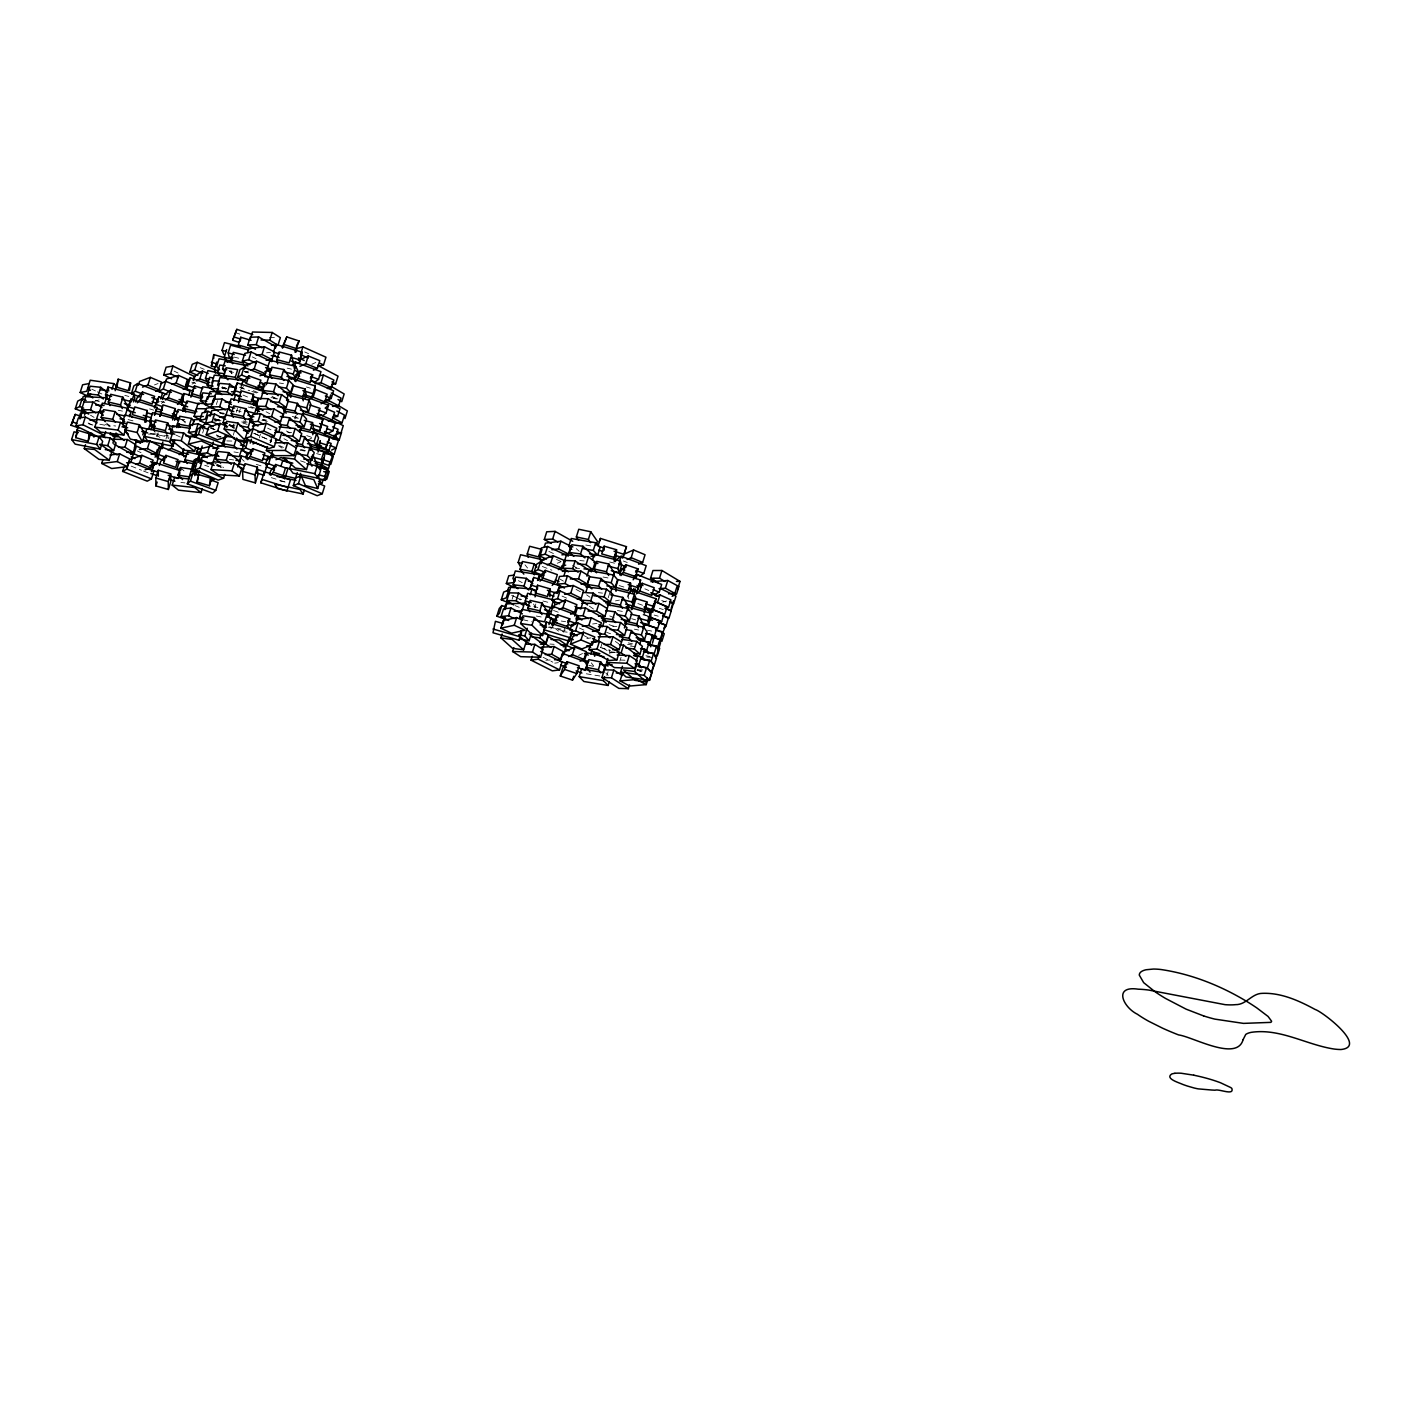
<?xml version="1.0" encoding="UTF-8"?>
<svg xmlns="http://www.w3.org/2000/svg" width="1421" height="1421" viewBox="0 0 1421 1421"><rect width="100%" height="100%" fill="white"/><g stroke="black" fill="none" stroke-linecap="round" stroke-linejoin="round"><path stroke-width="0.75" stroke-dasharray="5 3.75" d="M158.157 432.748L156.949 436.602L154.587 431.238M165.92 439.231L167.11 435.377M202.652 433.014L203.86 429.16M216.365 404.523L217.573 400.669M236.383 412.214L237.591 408.36M239.119 412.658L240.327 408.804M233.257 435.146L235.069 429.355M259.279 437.899L260.487 434.044M270.043 442.624L271.251 438.769M270.701 442.659L271.908 438.805L268.48 440.244M294.875 419.035L296.083 415.181M512.128 599.236L513.336 595.381M534.633 607.815L535.841 603.961M564.901 627.354L563.089 633.144L565.221 629.858M608.241 597.761L610.053 591.989M600.692 647.71L601.9 643.855M627.318 597.175L628.526 593.321M606.874 675.526L608.081 671.671M619.858 661.174L621.066 657.319M550.833 629.006L552.964 625.72M240.558 389.656L243.471 386.619M161.337 403.369L164.108 401.131M192.048 384.132L195.174 382.018M578.684 655.383L582.521 653.536M307.238 440.19L311.785 438.005M311.874 364.273L315.817 362.462M215.779 421.167L219.243 419.746M557.245 563.231L560.815 561.846M154.463 384.913L158.051 383.546M245.051 372.302L248.711 370.952M94.337 401.468L100.127 399.585M662.666 602.113L666.786 600.976M615.471 600.888L619.414 600.088M230.166 425.945L235.087 424.968M217.022 465.946L221.037 465.2M586.82 638.58L590.941 637.869M214.482 421.007L220.717 419.977M261.873 420.474L266.189 419.87M554.741 663.145L558.346 662.648M592.628 623.997L596.998 623.41M168.264 435.377L163.895 435.963L168.921 438.503M266.58 352.799L270.487 352.337M217.022 436.958L221.09 436.567M615.257 652.488L611.208 652.754L600.373 646.821M545.842 660.232L550.176 660.001M214.091 419.568L219.616 419.639M180.467 419.532L184.783 419.586M269.422 337.399L275.994 337.541M226.827 440.919L232.511 441.078M148.441 434.098L155.084 434.311L159.916 437.419M219.385 412.907L223.417 413.049M216.969 420.616L221.001 420.758M620.906 660.055L624.974 660.214M637.816 669.753L643.908 670.001M549.909 644.05L554.119 644.317M273.436 398.519L277.752 398.875M153.752 433.849L159.916 434.346M614.902 652.257L610.728 651.884L613.908 654.264M630.462 646.093L638.811 646.857M646.786 656.999L653.056 657.568M579.768 560.549L584.173 560.958M575.15 568.045L579.555 568.453M222.511 388.306L226.543 388.697M287.593 432.162L291.625 432.57M612.753 626.146L616.821 626.572M270.967 397.631L277.095 398.271M294.271 417.81L298.357 418.236M180.929 482.465L185.014 482.909M567.21 632.132L558.648 631.19L555.327 628.544M598.383 592.664L602.504 593.108M228.976 425.003L235.531 425.803M105.118 424.648L115.669 426.016M214.82 420.225L220.326 420.936M627.567 644.37L631.794 644.939M636.999 670.463L643.429 671.369L637.372 670.25M233.968 451.949L238.284 452.589M229.403 459.338L233.719 459.978M561.259 621.048L565.594 621.688M548.026 627.141L561.011 629.077M220.735 413.209L224.749 413.866M279.422 382.995L283.472 383.652M586.287 673.785L600.408 676.094M300.009 450.226L306.101 451.256M585.807 545.025L591.935 546.09M292.229 416.513L298.374 417.614M617.407 610.515L623.57 611.616M603.055 577.015L609.254 578.187M221.676 387.897L225.619 388.644M536.285 616.039L542.502 617.229M241.694 421.93L245.851 422.748M99.79 424.222L110.252 426.3M221.818 387.311L226.01 388.164M118.245 410.26L122.437 411.113M647.443 630.214L651.653 631.084M634.37 629.166L638.58 630.036M150.04 433.245L169.028 437.188M280.221 481.026L286.545 482.341M645.933 655.738L650.179 656.626M287.184 368.146L291.465 369.158M628.26 642.878L632.54 643.873M588.827 665.312L593.125 666.307M233.808 357.008L239.776 358.465M522.964 619.68L531.578 621.776M609.68 561.97L615.684 563.48M542.929 600.994L548.932 602.522M128.121 419.586L134.142 421.131M248.249 407.01L254.27 408.573M300.488 449.302L306.527 450.919M316.563 453.601L320.578 454.684M124.799 395.358L128.814 396.441M654.193 615.08L658.207 616.181M642.931 614.813L646.946 615.897M243.204 421.007L247.218 422.161M228.71 425.305L234.749 427.011M229.456 371.254L233.47 372.409M222.422 387.276L226.454 388.466M88.724 423.831L92.862 425.057M631.635 618.703L635.667 619.893M600.479 647.514L610.533 650.498M549.678 626.803L565.753 631.706M533.799 606.341L537.831 607.566M306.403 386.974L310.417 388.217M619.13 585.559L627.158 588.063M242.991 423.067L247.112 424.364M256.242 464.365L262.263 466.248M271.287 477.634L285.319 482.039M149.667 408.875L153.681 410.154M239.794 387.524L249.776 390.757M251.783 391.397L259.777 393.99M244.27 371.13L248.373 372.48M235.104 332.567L243.08 335.196M216.436 465.36L222.404 467.331M204.695 465.253L208.674 466.568M661.724 600.55L665.685 601.882M659.308 608.259L663.27 609.591M160.839 401.326L164.818 402.676M300.524 460.83L306.474 462.837M250.664 406.619L254.608 407.987M236.401 410.225L242.334 412.268M191.782 382.142L195.725 383.528M95.385 400.331L99.399 401.77M637.834 603.552L643.713 605.666M609.094 624.654L614.956 626.768M606.678 632.363L610.586 633.766M306.723 435.572L312.727 437.757M553.551 610.479L559.359 612.629M623.375 561.011L627.229 562.467M542.325 566.499L551.881 570.194M244.092 371.343L248.213 372.959M131.194 466.141L141.461 470.209M143.503 471.026L149.667 473.459M643.571 614.209L647.425 615.773M210.841 428.058L215.086 429.622M253.329 390.686L259.35 393.191M242.902 395.056L248.906 397.56M200.254 367.684L204.251 369.353M511.649 595.417L521.614 599.626M515.219 605.648L519.198 607.318M644.868 588.827L648.793 590.532M253.595 433.227L271.269 440.883M609.769 615.932L617.62 619.325M210.486 428.005L214.216 429.639L210.503 427.899M217.395 465.679L221.303 467.385M562.023 596.074L567.832 598.667M215.619 418.964L219.473 420.687M304.716 351.946L308.57 353.669M279.688 445.697L283.49 447.437M239.971 387.151L243.577 388.786M254.572 433.476L271.695 441.274M175.884 435.021L183.451 438.503M579.395 628.029L585.079 630.64M548.879 551.419L554.545 554.048M556.481 559.412L562.13 562.023M252.263 356.902L255.993 358.643M214.82 463.299L223.648 467.473M137.304 450.901L141.016 452.66M215.37 418.893L219.065 420.669M216.756 435.323L220.433 437.1M91.797 389.194L95.491 390.953M97.338 391.841L102.863 394.487M174.055 371.094L178.034 373.013M88.102 422.978L92.01 424.915M267.61 428.112L271.002 429.799M543.124 657.301L552.805 662.168M518.381 580.674L522.235 582.628M262.281 419.355L266.029 421.309M576.038 589.413L581.544 592.362M583.64 635.418L590.994 639.361M219.598 412.339L223.257 414.31M286.367 430.989L289.955 432.961M283.951 438.698L287.539 440.67M266.118 411.77L269.706 413.742M263.702 419.479L267.29 421.451M211.019 427.597L214.731 429.675M181.124 419.408L186.453 422.374M637.265 669.593L640.978 671.76M559.91 579.058L563.409 581.118M90.5 415.216L94.106 417.401M516.143 597.211L521.329 600.479M216.418 434.808L220.113 437.224M572.645 565.292L578.098 568.915M222.262 386.814L225.868 389.23M278.498 445.697L282.069 448.095M615.311 641.439L618.846 643.837M271.997 396.139L277.237 399.745M217.893 464.951L220.859 467.012M586.607 594.848L590.052 597.264M589.36 606.163L594.529 609.769M230.859 426.14L234.376 428.698M230.042 425.128L233.47 427.685M576.233 548.648L579.164 551.259M240.593 457.882L244.519 461.576M180.343 467.456L186.56 473.335M229.527 424.222L233.932 428.609M212.741 416.975L216.294 420.598M605.808 672.915L608.17 675.33M228.976 370.65L231.783 373.545M106.646 423.138L109.399 426.034M182.527 419.55L185.316 422.854M524.988 564.794L527.564 568.045M591.278 662.843L593.712 666.076M533.514 603.978L535.433 607.637M233.204 424.115L234.447 427.614M230.859 370.366L231.978 373.847M609.023 649.752L609.964 653.98M628.437 594.831L628.757 598.88"/><path stroke-width="1.5" d="M535.06 596.891L537.511 585.239L549.927 588.809L549.891 596.713M537.475 589.182L537.511 585.239M144.729 422.161L147.198 410.509L134.782 406.939L132.366 414.648L144.782 418.218M147.198 410.509L145.883 422.25M238.479 402.392L241.073 390.775L253.506 394.399L253.133 402.196M275.496 348.021L275.869 344.379L302.016 352.124L299.227 363.474L291.181 361.094M299.227 363.474L302.016 352.124M240.291 341.093L240.735 337.257L251.091 340.347M90.571 433.636L88.155 441.345L75.739 437.632L77.995 426.176M88.155 441.345L89.203 433.742L76.787 430.03M211.836 478.007L209.42 485.716L197.004 482.003L199.26 470.546M209.42 485.716L210.468 478.113L198.052 474.401M115.19 390.704L118.174 379.194L130.59 382.924L129.471 390.509M117.055 386.778L118.174 379.194M311.767 428.36L319.796 430.794L322.833 419.515L302.744 413.44M322.833 419.515L319.796 430.794M631.368 609.591L634.459 598.134L646.857 601.882L644.317 613.25M159.756 416.3L162.935 404.861L175.351 408.644L172.598 419.959M161.781 410.456L162.562 406.726M543.977 629.734L543.248 633.286L569.359 641.244L572.521 630L546.392 622.025L543.977 629.734L570.105 637.709L569.359 641.244M546.392 622.025L542.591 635.524L531.241 633.784L520.637 623.517L523.052 615.808L534.42 617.549L545.007 627.816M320.649 469.054L323.846 457.633L321.057 468.93M662.79 631.919L659.575 643.145L662.79 631.919L656.768 630.071M303.987 394.683L312.016 397.17L312.904 393.67L302.868 390.58M314.432 389.461L315.32 385.961L289.227 377.897L288.037 381.752M643.393 627.993L644.352 624.316L656.751 628.153L652.417 643.198M613.517 575.363L614.511 571.899L640.587 580.017L639.61 583.48M629.166 588.685L637.194 591.189L638.171 587.726L628.153 584.599M87.551 396.015L80.18 392.498L82.596 384.789L89.221 383.528M83.484 412.072L75.295 408.822L77.711 401.113L82.027 398.821L86.113 400.456M79.008 427.934L71.05 425.305L75.26 414.381L81.228 416.371M71.05 425.305L75.26 414.381M75.295 408.822L79.612 406.53L82.027 398.821M81.974 400.456L83.182 396.601L90.908 394.097M88.67 434.719L99.115 436.78L102.667 441.398L100.252 449.107L75.171 444.151L71.618 439.533L74.034 431.824L78.226 432.659M105.687 431.575L104.479 435.43L97.427 436.496L75.881 425.838L78.297 418.129L85.331 417.046L97.09 422.872M79.256 417.135L80.464 413.28L83.697 410.367M88.706 414.115L81.494 409.763L85.686 396.654L106.433 397.791L109.47 399.852M79.985 418.982L81.796 413.209L98.777 412.072L102.561 414.133M92.827 397.933L87.711 393.919L90.127 386.21L100.731 387.294L107.552 392.64M75.739 437.632L77.551 431.86M84.514 415.181L85.722 411.326M75.881 425.838L82.915 424.755L85.331 417.046M81.494 409.763L90.518 409.763L92.933 402.054L101.939 407.507M103.431 398.999L98.315 395.002L100.731 387.294M100.234 444.134L111.673 452.5L109.257 460.209L98.99 459.374L84.265 448.61L85.473 444.755M98.777 412.072L96.362 419.781L90.003 420.207M94.852 427.099L97.267 419.39L120.465 422.41L126.22 427.384L123.805 435.092L100.607 432.091L94.852 427.099L118.05 430.119L123.805 435.092M103.218 415.412L99.896 410.829L102.312 403.12L127.517 408.253L130.839 412.818L129.631 416.673M110.341 399.834L106.309 398.75L105.545 394.772L107.96 387.063L134.071 394.079L134.835 398.058L133.627 401.912M104.621 403.582L106.433 397.791M106.309 398.75L107.516 394.896M105.278 421.7L101.157 417.365L103.573 409.657L115.137 411.593L124.728 421.717M110.021 405.624L108.28 402.001L110.696 394.292L122.952 397.205L127.286 406.246M111.993 389.39L113.804 383.617L90.198 380.224L86.805 391.237L80.18 392.498M100.252 449.107L96.699 444.489L99.115 436.78M115.474 422.197L112.721 419.302L115.137 411.593M109.95 455.022L119.648 453.832L129.648 458.93L127.233 466.639L111.708 468.539L101.708 463.441L102.916 459.587M110.181 437.934L116.06 442.926L113.644 450.635L107.765 445.643L110.181 437.934L99.701 436.638M122.277 408.52L120.536 404.896L122.952 397.205M130.59 382.924L128.174 390.633L115.758 386.903M112.898 443.086L114.71 437.313L110.465 432.961M118.05 430.119L120.465 422.41M139.684 396.868L131.389 393.67L133.805 385.961L137.695 383.51L162.545 393.12L160.733 398.892M127.712 427.81L123.716 426.78L122.472 422.694L124.888 414.985L150.91 421.664L152.154 425.749L150.946 429.604M127.517 408.253L125.101 415.962L116.7 414.257M135.261 412.729L127.251 410.172L131.016 399.123L157.021 407.436L154.605 415.145M127.251 410.172L131.016 399.123M132.26 399.869L134.071 394.079M131.389 393.67L135.279 391.219L137.695 383.51M138.352 385.34L139.56 381.485L150.306 377.364L161.639 382.16L158.761 391.237L166.879 394.523M124.941 429.781L127.357 422.073L139.524 424.808L144.853 434.08L142.437 441.789L130.27 439.053L124.941 429.781L137.109 432.517L142.437 441.789M101.708 463.441L117.233 461.541L119.648 453.832M135.706 402.019L136.913 398.164L142.473 392.036L154.605 396.317L152.189 404.026L140.057 399.745L137.286 402.818M118.44 447.1L124.959 447.224L127.375 439.515L135.634 444.684L133.219 452.393L126.7 452.269M140.057 399.745L142.473 392.036M142.509 387.134L147.891 385.073L150.306 377.364M122.632 471.417L126.824 469.09L129.24 461.381L153.877 471.133L151.461 478.841L147.251 481.168L122.632 471.417L123.84 467.562M137.109 432.517L139.524 424.808M134.391 447.668L136.807 439.959M130.75 454.436L134.018 453.779L136.434 446.07L158.672 456.621L156.257 464.33L150.697 461.683M142.757 434.879L143.965 431.025M174.747 440.439L172.936 446.23L147.624 440.954L144.48 436.407L146.896 428.698L172.207 433.973M171.639 378.785L163.699 374.931L166.115 367.222L172.953 366.05L194.784 376.672L193.576 380.526M154.782 425.394L150.768 424.293L150.182 420.367L152.598 412.658L178.744 419.799M149.916 421.984L151.123 418.129M152.1 401.681L156.239 403.28L157.447 399.425M150.91 421.664L148.494 429.373L138.476 426.797M158.903 396.868L154.463 407.703L158.903 396.868L184.712 405.571L182.9 411.344M154.463 414.648L157.021 407.436M135.759 464.347L139.542 463.068L141.958 455.359L153.148 460.209L150.733 467.918L145.049 469.836M158.761 391.237L163.291 389.034L166.506 378.998L178.531 375.428L189.561 380.313M154.587 431.238L153.024 427.65L155.44 419.941L167.731 422.907L171.639 431.86M163.699 374.931L170.538 373.759L172.953 366.05M162.545 399.532L163.752 395.677L170.68 390.029L182.67 394.47L180.254 402.179L177.465 404.434M139.382 449.445L147.393 448.61L149.809 440.919L159.632 446.034L157.216 453.743L151.194 454.365M160.2 416.175L161.408 412.321M165.493 399.994L168.264 397.738L170.68 390.029M172.101 384.327L176.115 383.137L178.531 375.428M155.582 455.146L157.394 449.373M151.461 471.665L154.534 462.5L180.574 470.777M154.534 462.5L152.118 470.209L158.122 472.127M166.879 434.204L165.316 430.616L167.731 422.907M154.978 457.082L158.779 454.596L161.195 446.887L186.115 456.461M161.053 447.686L162.864 441.913M161.994 448.77L163.202 444.915M175.351 408.644L172.936 416.353L160.52 412.57M159.365 465.449L160.573 461.594L165.937 455.395L178.105 459.658L175.689 467.367L163.522 463.104L165.937 455.395M155.83 478.007L158.246 470.298L170.68 473.85L170.769 481.772L168.353 489.481L155.919 485.929L155.83 478.007L168.264 481.559L168.353 489.481M174.605 420.296L178.105 409.55L195.121 413.298M185.547 385.553L187.359 379.78M197.839 375.393L189.828 372.036L192.244 364.327L197.182 362.302L215.193 369.833M193.309 391.237L185.423 388.484L187.838 380.775L190.29 377.791L208.052 383.972M187.661 406.779L181.622 405.056L183.913 393.546L202.013 398.697M155.919 485.929L157.127 482.074M172.936 446.23L169.792 441.682L172.971 431.806L183.664 432.961L190.325 438.29M181.622 405.056L183.913 393.546M183.149 389.212L187.146 388.022L190.29 377.791M176.328 427.508L179.739 416.246L191.515 418.431L194.304 421.735M189.828 372.036L194.766 370.011L197.182 362.302M167.838 449.818L171.355 448.414L173.771 440.723M178.105 427.579L179.312 423.724M193.256 380.277L194.464 376.423L202.279 371.13L208.212 373.386M185.76 412.161L184.552 408.662L186.968 400.953L199.313 404.061M188.851 395.056L190.059 391.201L165.706 381.325L161.177 383.528M190.876 397.205L194.517 385.926L202.759 388.519M196.737 380.952L199.864 378.839L202.279 371.13M168.264 481.559L170.68 473.85M195.778 447.455L194.57 451.31L181.249 440.67L183.664 432.961M191.515 418.431L189.1 426.14L177.323 423.955L180.112 427.259M196.134 436.318L188.425 432.428L190.84 424.719L198.105 423.76L203.896 426.673M202.226 488.753L201.018 492.607L178.513 490.174L172.19 485.112L174.605 477.403L188.922 478.966M208.088 382.729L205.477 378.306L207.892 370.597L218.55 372.959M183.984 456.834L182.563 452.677L183.771 448.823M195.689 410.918L198.105 403.209L206.542 403.759M179.206 454.596L182.723 453.21L183.931 449.356M201.125 420.74L194.109 416.371L196.524 408.662L205.725 408.786L204.517 412.641M215.37 367.222L211.338 366.067L213.718 354.593L225.797 358.056M192.332 425.536L194.144 419.746L200.681 419.408M205.317 404.541L200.379 400.562L202.794 392.853L211.392 393.812M211.338 366.067L212.546 362.213M182.599 479.57L177.927 475.165L180.343 467.456L191.64 469.125L196.311 473.548M213.345 442.073L212.138 445.928L199.135 449.054L188.354 444.098L190.769 436.389L196.347 435.039M209.899 388.306L207.182 385.02L209.598 377.311L213.523 378.057M179.97 472.713L178.158 478.486L168.14 475.307M184.304 462.234L187.359 452.02L199.473 454.684L197.661 460.475M215.53 373.208L214.411 369.726L216.827 362.018M198.105 423.76L195.689 431.469L188.425 432.428M195.494 433.174L194.286 437.011L185.636 435.732M207.413 424.097L199.704 420.652L202.119 412.943L207.91 411.291L211.765 413.014M226.028 436.069L223.612 443.778L220.237 446.407L195.068 437.029L197.483 429.32L200.858 426.691L208.603 429.568M212.28 408.395L204.979 404.452L207.395 396.743L215.335 396.139L213.523 401.93M211.871 382.835L214.287 375.126L226.365 376.299M223.843 354.575L222.067 350.348L224.482 342.639L240.433 346.529M218.052 393.315L210.859 388.484L213.274 380.775L219.136 381.059M207.715 399.337L210.13 391.628L220.539 391.557M221.64 376.672L217.306 372.764L219.722 365.055L225.3 365.819M205.352 412.09L206.56 408.236L212.795 407.223M195.068 437.029L198.443 434.4L200.858 426.691M227.467 362.053L224.252 357.31L226.667 349.602M202.333 428.769L203.54 424.915L207.43 423.085M207.91 411.291L205.494 419L199.704 420.652M212.955 426.602L205.548 423.085L207.963 415.376L214.535 414.079L225.637 419.355M224.855 372.018L222.564 368.945L224.98 361.236L248.018 365.854M197.093 451.256L198.301 447.402L196.56 453.192L204.748 456.443M217.555 385.233L219.971 377.524L243.044 380.437L245.975 382.924M191.64 469.125L189.224 476.834L177.927 475.165M218.568 411.326L211.036 406.974L213.452 399.265L222.085 399.035L231.499 404.488M233.08 357.95L229.065 356.884L228.195 352.888L230.611 345.179L248.675 349.975M210.379 479.818L218.159 482.678L215.743 490.369L212.635 493.123L187.306 483.868L189.721 476.159L192.83 473.424L198.674 475.555M213.168 401.681L215.583 393.972L235.62 394.629L238.817 396.708M238.675 342.248L232.689 340.276L236.827 329.352L252.778 334.592M200.272 472.305L192.315 469.658L196.524 458.752L202.493 460.741M222.013 394.665L217.129 391.077L219.544 383.368L229.847 384.221L236.348 389.017M232.689 340.276L236.827 329.352M196.524 458.752L192.315 469.658M210.006 416.335L211.818 410.545L227.911 408.928L231.836 410.989M187.306 483.868L190.414 481.133L192.83 473.424M197.714 458.947L198.922 455.093L202.937 454.347M227.964 379.798L223.754 375.446L226.17 367.737L237.698 369.638L235.282 377.347L238.089 380.242M224.784 474.401L223.577 478.255L218.23 480.103L194.624 469.925L197.039 462.216L202.386 460.368L214.198 465.449M207.324 457.615L199.775 453.69L202.191 445.981M206.205 434.915L217.662 431.096L228.834 435.945L217.377 439.764L206.205 434.915L208.621 427.206L220.077 423.387L227.52 426.62M198.638 461.843L199.846 457.988L194.304 459.765L191.888 467.473L195.583 466.283M194.748 475.626L195.956 471.772M232.689 363.723L230.859 360.081L233.275 352.372L245.513 355.232M205.548 423.085L212.12 421.788L214.535 414.079M199.988 463.353L201.8 457.58L204.961 454.738M240.735 337.257L238.319 344.966L250.753 348.66M194.624 469.925L199.97 468.077L202.386 460.368M211.036 406.974L219.669 406.743L222.085 399.035M197.004 482.003L198.212 478.149M199.775 453.69L207.342 452.89L209.757 445.182L217.306 449.089M232.298 395.518L227.431 391.93L229.847 384.221M217.662 431.096L220.077 423.387M226.774 427.224L223.115 422.588L225.53 414.879L250.522 419.71L254.199 424.364L252.387 430.137M249.847 364.611L242.352 361.112L244.767 353.403L251.126 351.999L271.731 361.627M245.797 380.668L237.556 377.453L239.971 369.744L243.968 367.329L268.729 376.991L266.313 384.7M255.46 349.317L247.787 344.966L250.203 337.257L258.64 336.937L275.905 346.724M227.911 408.928L225.495 416.637L219.456 417.241M233.808 411.593L229.811 410.562L228.692 406.495L231.108 398.786L257.148 405.553L258.285 409.621L257.077 413.475M241.375 396.53L233.381 393.937L237.271 382.924L263.24 391.326L260.825 399.035L252.831 396.459M250.078 339.726L252.494 332.017L272.175 332.461L280.363 337.647L277.948 345.339L271.393 345.196M233.381 393.937L237.271 382.924M218.994 456.425L215.477 454.756L213.061 462.464L207.2 463.672M247.574 352.461L248.782 348.607L264.466 346.777L274.413 351.875L271.997 359.584L266.118 360.277M211.001 469.569L213.416 461.861L234.358 463.139L241.801 468.291L239.385 475.999L218.443 474.721L211.001 469.569L231.943 470.848L239.385 475.999M224.163 429.018L235.584 430.812L245.886 441.043L234.465 439.249L224.163 429.018L226.578 421.309L238 423.103L248.302 433.334M233.808 400.42L235.62 394.629M237.556 377.453L241.552 375.037L243.968 367.329M220.61 463.175L215.583 459.178L217.999 451.469L228.657 452.624L240.398 461.932M244.43 369.123L245.638 365.268L256.615 361.236L267.894 366.05M233.257 417.312L231.232 413.618L233.648 405.909L245.833 408.68L250.913 417.898L249.705 421.753M225.157 446.922L222.351 443.618L224.163 437.846M242.352 361.112L248.711 359.708L251.126 351.999M241.233 386.21L243.044 380.437M247.787 344.966L256.224 344.628L258.64 336.937M248.782 375.89L246.366 383.599L258.48 387.915L260.896 380.206L248.782 375.89L242.973 381.947M250.54 370.295L254.199 368.945L256.615 361.236M231.268 464.312L226.241 460.333L228.657 452.624M235.584 430.812L238 423.103M256.171 355.161L262.05 354.486L264.466 346.777M236.916 449.089L234.11 445.785L236.525 438.077L243.559 446.336M245.442 420.083L243.417 416.389L245.833 408.68M261.02 339.974L269.759 340.17L272.175 332.461M253.506 394.399L251.091 402.107L238.657 398.484M231.943 470.848L234.358 463.139M250.558 430.51L248.107 427.419L250.522 419.71M218.159 455.608L215.548 453.157L217.964 445.448L241.712 448.947L239.296 456.656L228.497 455.075M245.282 438.379L247.698 430.67L253.116 428.84L276.669 439.053L274.253 446.745L268.853 448.592L245.282 438.379L250.7 436.549L274.253 446.745M257.983 426.069L250.451 422.161L252.867 414.452L260.487 413.671L281.163 424.435L278.747 432.144L274.946 432.535M259.99 375.766L265.478 373.759L269.954 360.33L295.692 366.316L297.913 370.65L294.627 380.97M251.499 454.169L241.89 450.51L244.305 442.801L247.982 440.261L267.201 447.579M253.649 405.145L256.739 402.996L257.947 399.141M263.009 410.491L256.242 406.14L258.658 398.431L268.143 398.733L285.035 409.621L282.619 417.33M275.869 344.379L273.454 352.088L279.493 353.865M255.833 472.696L263.844 475.218L267.397 464.099L241.339 455.892L237.804 467.029L238.923 463.601L244.927 465.502M257.148 405.553L254.732 413.262L244.714 410.651M247.449 438.663L246.242 442.517L237.733 440.652M267.237 394.328L262.601 390.384L265.017 382.675L275.958 384.043L288.339 394.558L286.527 400.331M241.89 450.51L245.567 447.97L247.982 440.261M271.908 378.11L269.475 374.878L271.891 367.169L283.827 369.531L291.127 379.229M250.7 436.549L253.116 428.84M250.203 443.103L251.41 439.249M245.709 457.722L246.917 453.867L241.712 448.947M277.734 363.847L276.758 359.637L279.173 351.928L291.571 355.197L293.508 363.652M242.582 471.363L244.998 463.655L257.414 467.172L257.787 475.182L255.371 482.891L242.938 479.374L242.582 471.363L254.998 474.863L255.371 482.891M246.384 458.894L247.591 455.04L252.654 448.734L264.857 452.962L262.441 460.67L250.238 456.443L247.716 459.587M250.451 422.161L258.071 421.362L260.487 413.671M282.051 347.612L286.776 336.937L299.103 340.969L294.911 352.088M282.601 348.056L286.776 336.937M256.242 406.14L265.727 406.442L268.143 398.733M250.238 456.443L252.654 448.734M278.196 395.695L273.543 391.752L275.958 384.043M257.894 432.162L263.791 430.972L266.207 423.263L276.775 428.272L274.36 435.981L270.416 436.78M283.845 380.473L281.411 377.24L283.827 369.531M263.542 416.833L271.571 416.602L273.987 408.893L282.974 414.062L280.559 421.771L274.519 421.948M291.571 355.197L289.156 362.906L276.758 359.637M254.998 474.863L257.414 467.172M281.589 394.647L288.57 399.763L286.154 407.472L279.173 402.356L281.589 394.647L262.121 393.066M295.817 352.337L297.025 348.482L302.886 346.866L325.96 357.222L323.544 364.913L317.682 366.547M275.923 432.162L281.802 432.464L297.859 443.316L293.827 455.608L274.964 455.679L266.349 450.493L267.557 446.638M288.854 380.473L293.561 385.304L291.145 393.013L286.438 388.182L288.854 380.473L264.643 376.512M294.023 368.039L295.834 362.248L320.951 371.663L318.535 379.371L315.089 381.983L311.217 380.544M286.9 376.352L295.497 378.359L293.277 374.025L295.692 366.316M265.549 464.365L268.089 456.159M302.886 346.866L300.47 354.575L308.162 358.021M260.86 482.82L264.377 471.683L290.435 479.872L288.019 487.581L286.918 490.991L260.86 482.82L261.961 479.392L288.019 487.581M266.153 465.449L268.605 463.761L272.37 451.7M290.79 397.383L290.364 393.297L292.779 385.588L305.213 389.034L306.048 397.187M272.05 458.006L273.258 454.152M298.019 378.359L300.435 370.65L312.673 374.824L310.258 382.533L298.019 378.359L295.71 381.592M284.733 443.796L279.386 440.173L281.802 432.464M269.457 474.685L270.665 470.831L275.692 464.507L287.895 468.735L285.479 476.444L273.276 472.216L270.754 475.378M299.92 366.352L305.835 363.652L308.25 355.961L319.761 360.668L317.345 368.376L313.402 370.171M290.488 428.485L287.22 425.518L289.635 417.81L280.328 416.495M273.276 472.216L275.692 464.507M297.167 414.221L295.071 411.06L297.486 403.351L287.433 401.219M266.349 450.493L285.23 450.439L287.646 442.73L296.243 447.899M280.949 466.23L282.761 460.44L292.815 463.175M303.206 400.829L302.797 396.743L305.213 389.034M295.177 428.503L301.732 433.565L299.316 441.274L292.762 436.211L295.177 428.503L279.013 426.886M305.035 398.093L306.243 394.239M284.751 479.001L283.17 475.431L285.585 467.722L289.671 468.699M302.371 414.328L306.581 419.071L304.165 426.78L299.955 422.037L302.371 414.328L283.916 411.042M300.417 410.136L308.393 412.09L306.687 407.88L309.103 400.171L287.184 394.789M299.849 432.055L301.057 428.201L289.635 417.81M306.741 463.832L317.238 465.946L320.578 470.529L318.162 478.238L292.975 473.14L289.618 468.557L291.429 462.784M312.016 397.17L315.32 385.961M308.393 412.09L310.808 404.381L309.103 400.171M309.423 399.123L313.135 397.241L315.551 389.532L327.167 394.203L324.752 401.912L321.039 403.795M294.538 459.09L296.953 451.381L308.89 461.843L306.474 469.552L295.408 468.095L283.472 457.633L294.538 459.09L306.474 469.552M314.911 383.812L321.004 382.711L323.42 375.002L333.864 380.046L331.448 387.755L327.381 388.484M304.662 447.81L302.371 444.613L304.787 436.904L300.79 436.087M304.254 420.332L312.531 422.57L310.115 430.279L297.717 426.922M318.73 483.513L324.681 486.035L322.265 493.744L317.185 495.698L293.312 485.609L297.255 472.607M299.476 477.154L300.684 473.3M312.762 434.737L313.97 430.883L312.531 422.57M293.312 485.609L298.41 483.655L300.826 475.946L295.728 477.9M309.76 447.864L314.236 452.642L311.821 460.351L307.345 455.573L309.76 447.864L295.532 445.43M310.417 450.35L311.625 446.496L304.787 436.904M307.504 443.636L316.119 445.679L314.148 441.416L316.563 433.707L299.334 429.604M324.823 401.077L328.873 400.686L330.684 394.914M316.119 445.679L318.535 437.97L316.563 433.707M317.096 413.493L322.922 415.643L326.12 412.925L328.535 405.216L303.241 395.926M325.569 400.225L331.182 398.484L333.598 390.775L310.258 380.508M331.732 384.203L335.622 383.865L338.038 376.156L317.665 365.357M303.117 493.993L299.938 489.446L274.644 484.188L277.806 488.735L303.117 493.993L304.325 490.138M318.02 452.073L320.293 440.634L317.878 448.343L309.6 445.857M318.162 478.238L314.823 473.655L317.238 465.946M328.304 421.255L332.177 419.994L334.592 412.285L325.32 408.236M314.148 461.31L322.176 463.459L321.377 459.498L323.793 451.789L309.742 448.024M332.532 406.406L338.624 405.82L341.04 398.111L331.288 392.978M317.629 445.821L325.604 448.45L329.814 437.544L311.892 431.611M325.604 448.45L329.814 437.544M322.176 463.459L324.592 455.768L323.793 451.789M324.414 431.558L328.5 433.192L332.816 430.9L335.232 423.192L316.83 415.856M332.603 417.348L337.594 416.389L340.01 408.68L325.267 401.628M325.96 453.406L328.748 451.168L331.164 443.459L327.167 441.967M317.7 488.54L313.81 479.605L301.518 476.621L305.408 485.556L317.7 488.54L320.116 480.831L317.789 475.467M331.626 438.201L335.658 437.011L338.074 429.302L332.55 426.851M318.393 483.797L322.158 482.927L323.366 479.072M317.327 478.202L325.373 480.405L324.823 476.497L327.239 468.788L315.178 465.484M335.818 423.316L342.052 422.819L344.468 415.11L336.795 411.006M324.041 468.93L328.429 468.735L330.844 461.026M322.78 463.37L328.731 465.378L333.189 454.542L317.309 449.196M325.373 480.405L327.789 472.696L327.239 468.788M344.948 418.627L347.363 410.918L338.198 405.465M330.809 464.365L333.225 456.674L326.244 452.304M325.622 453.85L334.113 454.436L338.553 440.19L324.343 434.417M335.711 434.24L340.862 433.352L343.278 425.643L331.377 419.852M332.656 439L339.175 439.995L341.591 432.286M501.276 599.769L503.691 592.06L508.718 590.07L506.302 597.779L501.276 599.769L509.233 603.126M514.047 587.406L506.338 583.516L508.754 575.807L514.224 575.096M504.704 618.97L496.835 616.199L499.251 608.49L501.808 605.559L505.752 606.945M521.578 632.576L519.162 640.285L492.998 632.771L495.414 621.314L503.46 623.624M501.808 605.559L499.41 613.268L496.835 616.199M507.457 591.314L508.665 587.459L514.26 586.145M508.718 620.497L501.098 616.59L503.514 608.881L510.956 608.01L522.395 613.872M520.583 566.837L518.168 562.467L520.583 554.758L544.101 560.105M508.274 595.044L510.69 587.335L532.058 588.916L535.646 591.473M504.597 607.993L505.805 604.138L509.02 602.06M513.727 604.92L506.835 600.55L509.251 592.841L518.594 593.054L527.227 598.507M504.881 609.662L506.693 603.872L524.456 603.179L529.926 606.27M514.846 578.702L513.638 582.557L506.338 583.516M517.937 588.738L513.159 584.777L515.574 577.068L526.409 578.347L532.804 583.622M500.849 628.206L514.242 625.258L524.917 630.249L511.542 633.198L500.849 628.206L503.265 620.515L516.658 617.549L521.987 620.053M502.164 624.654L504.739 617.265M504.881 617.567L502.324 624.974M523.852 574.137L519.979 569.235L522.395 561.526L534.26 563.835L536.854 567.086M518.825 635.631L526.072 642.132L523.656 649.841L512.519 648.313L500.92 637.887L502.128 634.032M528.203 557.405L527.244 553.977L529.66 546.268L542.04 549.483L539.625 557.192L540.566 560.602M501.098 616.59L508.54 615.719L510.956 608.01M506.835 600.55L516.178 600.763L518.594 593.054M528.79 590.017L523.994 586.056L526.409 578.347M514.242 625.258L516.658 617.549M534.438 574.795L531.845 571.544L534.26 563.835M522.218 620.231L519.677 617.123L522.093 609.414L546.996 614.121L550.815 618.792L549.003 624.583M546.463 559.128L538.932 555.647L541.348 547.938L547.582 546.481L568.329 556.073M524.456 603.179L522.04 610.87L514.136 611.19M526.498 605.115L525.219 601.012L527.635 593.303L553.657 599.964L554.936 604.067L553.728 607.922M543.728 575.683L534.172 571.988L536.587 564.279L540.442 561.828L565.309 571.42L564.101 575.274M551.384 543.444L544.314 539.483L546.73 531.774L555.06 531.383L572.716 541.277M536.037 590.425L530.033 588.507L533.763 577.441L559.785 585.754L557.369 593.463L547.351 590.266M530.033 588.507L533.763 577.441M544.261 547.014L545.469 543.159L560.869 541.206L570.922 546.303L568.507 554.012L561.899 554.847M530.246 594.689L532.058 588.916M534.172 571.988L538.026 569.537L540.442 561.828M526.054 644.104L534.882 644.352L542.964 649.539L540.548 657.248L520.672 656.68L512.59 651.511L513.798 647.656M541.135 563.675L542.342 559.821L553.035 555.682L564.368 560.46L561.952 568.169L558.4 569.555M529.838 611.812L527.671 608.099L530.086 600.39L542.254 603.108L547.636 612.398L544.58 621.83L534.207 619.858M519.162 640.285L520.974 630.729M538.932 555.647L545.167 554.19L547.582 546.481M537.547 580.514L539.358 574.741L515.326 570.958L512.91 578.667L515.361 581.1M538.506 580.354L539.714 576.5L545.202 570.354L557.352 574.617L554.936 582.326L552.183 585.399M544.314 539.483L552.645 539.092L555.06 531.383M531.543 632.984L529.127 640.693L524.811 635.933L527.227 628.224M540.033 581.136L542.786 578.045L545.202 570.354M547.049 564.759L550.62 563.391L553.035 555.682M542.591 635.524L532.005 625.258L534.42 617.549M551.863 549.749L558.453 548.915L560.869 541.206M541.987 614.529L539.838 610.817L542.254 603.108M549.927 588.809L547.511 596.518L535.095 592.948M512.59 651.511L532.466 652.061L534.882 644.352M540.655 651.457L561.952 662.168L559.537 669.877L552.325 670.854L531.028 660.143L532.236 656.289M545.309 632.665L548.275 635.169L545.859 642.86L539.909 637.869L541.117 634.015M571.739 549.376L568.809 546.197L571.224 538.488L595.719 542.733L600.088 547.511L597.673 555.22L589.52 553.799M559.608 603.783L551.863 600.355L554.279 592.646L559.998 590.958L583.232 601.261L580.816 608.97L575.008 606.394M564.474 588.081L557.121 584.155L559.537 576.446L567.423 575.807L587.637 586.624L585.825 592.415M556.943 620.338L547.245 616.75L549.661 609.041L552.964 606.358L578.187 615.702L575.771 623.41L572.468 626.093L568.595 624.654M564.048 562.538L566.464 554.847L588.507 556.908L595.204 561.988L592.788 569.697L583.96 568.88M568.418 571.793L562.982 568.169L565.398 560.46L575.096 560.904L591.438 571.775M553.657 599.964L551.241 607.673L541.223 605.115M573.818 556.357L569.412 552.449L571.828 544.74L582.947 546.25L594.653 556.677L590.958 556.179M547.245 616.75L550.549 614.067L552.964 606.358M557.583 591.811L558.79 587.957L573.178 585.488L583.551 590.532L580.745 600.159L587.637 604.973M578.542 540.158L576.34 536.978L578.756 529.269L590.781 531.774L597.388 541.312L596.181 545.167M531.028 660.143L538.239 659.166L539.447 655.312M551.863 600.355L557.583 598.667L559.998 590.958M542.129 650.534L543.941 644.743L529.092 633.979M540.353 644.139L545.859 644.193L548.275 636.484L565.949 647.39L563.533 655.099M551.757 624.476L552.964 620.622L550.602 617.531M552.041 625.151L557.512 614.725L569.768 618.846L567.352 626.554L555.096 622.434L552.964 625.72M557.121 584.155L565.007 583.516L567.423 575.807M555.096 622.434L557.512 614.725M578.134 572.237L572.699 568.613L575.096 560.904M559.092 609.556L562.911 607.708L565.327 599.999L576.89 604.689L574.475 612.398L570.656 614.245M584.919 557.867L580.532 553.941L582.947 546.25M545.22 654.601L551.721 654.246L554.137 646.537L563.427 651.706L561.011 659.415L554.51 659.77M564.599 594.262L570.762 593.196L573.178 585.488M590.568 542.662L588.365 539.483L590.781 531.774M570.247 578.933L578.525 578.844L580.94 571.135L589.679 576.322L587.264 584.031L581.047 584.084M592.788 569.697L586.091 564.617L588.507 556.908M597.673 555.22L593.303 550.442L595.719 542.733M569.999 630.32L571.81 624.547L577.974 623.055L600.692 633.482L598.277 641.191L592.131 642.701M586.98 576.18L588.791 570.389L613.623 575.043L617.531 579.732L615.115 587.441L606.838 585.878M574.777 616.092L577.192 608.383L585.452 607.957L604.991 618.81L602.575 626.519L598.436 626.75M592.504 560.069L594.315 554.279L620.32 560.886L621.688 565.007L619.272 572.716L611.261 570.691M560.425 644.725L566.748 645.116L568.542 639.343M614.796 555.22L622.807 557.76L626.466 546.659L600.426 538.417L598.01 546.108L604.014 548.026M563.213 646.768L567.032 645.649L569.448 637.94L573.32 639.663M570.105 637.709L572.521 630M591.9 588.88L587.282 584.475L589.697 576.766L601.03 578.471L611.794 588.774L610.586 592.628M560.265 675.987L562.68 668.279L566.961 661.706L579.217 665.845L576.802 673.554L572.521 680.126L560.265 675.987L564.546 669.415L566.961 661.706M570.478 644.157L572.894 636.448L583.409 632.221L594.777 636.999L592.362 644.708L581.864 648.935L570.478 644.157L580.994 639.93L592.362 644.708M596.536 572.787L594.298 569.057L596.713 561.348L608.863 564.03L614.44 573.356M571.455 631.759L575.558 630.746L577.974 623.055M615.488 561.544L616.554 549.732L604.12 546.197L601.705 553.906L614.138 557.441L614.209 561.419M576.837 615.986L583.036 615.666L585.452 607.957M568.542 656.538L572.361 654.69L574.777 646.999L586.34 651.688L583.924 659.397L580.105 661.245M595.932 604.422L590.763 600.799L593.179 593.108L583.161 592.45M580.994 639.93L583.409 632.221M601.687 589.129L598.614 586.18L601.03 578.471M582.308 626.324L588.845 625.453L591.26 617.744L601.349 622.824L598.934 630.533L592.397 631.421M572.521 680.126L573.729 676.272M608.685 575.469L606.447 571.739L608.863 564.03M587.974 611.03L596.571 611.119L598.987 603.41L607.353 608.597L604.937 616.305L598.49 616.234M614.138 557.441L616.554 549.732M606.483 589.2L612.771 594.244L610.355 601.953L604.067 596.909L606.483 589.2L585.967 586.944M609.307 681.6L608.099 685.455L583.871 681.494L579.182 676.662L581.598 668.954L603.801 672.595M586.695 664.815L584.493 660.481L586.909 652.772L604.067 656.768M591.349 641.901L599.431 641.368L619.29 652.221L616.874 659.93L608.792 660.463L588.933 649.61L590.745 643.82M615.115 587.441L611.208 582.752L614.511 571.899M619.307 562.041L621.119 556.25L646.2 565.7L643.784 573.409L640.232 576.002L636.377 574.546M590.088 672.169L586.429 667.319L588.845 659.61L600.781 661.991L605.648 668.456M590.852 654.033L592.06 650.179M619.272 572.716L617.904 568.595L620.32 560.886M622.807 557.76L626.466 546.659M606.252 611.634L608.668 603.925L593.179 593.108M616.021 591.367L615.702 587.317L618.117 579.608L630.533 583.09L631.173 591.172M619.751 574.937L620.959 571.082L625.773 564.688L637.993 568.88L635.578 576.589L633.162 579.786M588.933 649.61L597.015 649.077L599.431 641.368M620.959 575.594L623.357 572.397L625.773 564.688M610.018 637.816L604.724 634.21L607.14 626.501L599.236 626.057M627.158 559.465L631.173 557.689L633.588 549.98L645.063 554.723L642.647 562.432L638.633 564.19M615.773 622.522L612.558 619.556L614.973 611.847L605.63 610.497M600.799 672.932L598.365 669.7L600.781 661.991M622.434 608.241L620.409 605.097L622.824 597.388L610.728 594.795M604.209 644.477L610.55 644.477L612.966 636.768L621.51 641.955M630.533 583.09L628.118 590.799L615.702 587.317M603.25 671.955L605.666 664.246L612.149 664.762M629.556 684.833L628.348 688.688L618.863 688.386L601.953 677.497L604.369 669.788L613.836 670.09L622.309 675.526M617.14 655.045L629.325 655.561L637.159 660.729L634.743 668.438L614.423 667.586L606.589 662.417L607.797 658.562M620.497 622.54L626.963 627.602L624.547 635.311L618.082 630.249L620.497 622.54L602.22 620.675M629.237 594.014L630.444 590.159L656.289 598.809L651.955 609.662L643.997 607.016M608.099 685.455L603.392 680.623L604.6 676.769M636.022 578.454L637.23 574.599L661.671 584.44L659.255 592.148L654.815 594.387L650.747 592.752M627.673 608.383L631.794 613.108L629.379 620.817L625.258 616.092L627.673 608.383L607.104 604.671M632.629 592.291L633.837 588.436M627.691 610.675L628.899 606.82L622.824 597.388M634.246 592.859L635.453 589.005M625.595 604.138L633.588 606.11L631.99 601.936L634.405 594.227L610.444 588.294M624.387 627.993L626.199 622.22L614.973 611.847M637.194 591.189L640.587 580.017M612.753 649.646L619.094 649.663L623.037 637.336L607.14 626.501M631.919 609.502L633.127 605.648M633.588 606.11L636.004 598.401L634.405 594.227M601.953 677.497L611.421 677.799L613.836 670.09M639.77 590.994L642.185 583.285L654.193 587.708L651.777 595.417L639.77 590.994L636.395 593.854M625.915 656.395L621.155 652.825L623.57 645.116L619.396 644.743M631.688 641.137L629.006 638.26L631.421 630.551L625.631 629.556M638.011 666.431L646.591 667.639L651.99 672.577L649.575 680.286L626.022 676.964L620.622 672.026L622.434 666.254M657.781 582.592L650.552 578.223L652.967 570.514L661.92 570.496L680.037 581.402L677.622 589.111M638.473 627.46L636.821 623.855L639.237 616.146L631.048 614.192M647.408 680.766L646.2 684.62L629.734 686.041L620.071 680.89L622.487 673.181M634.743 668.438L626.91 663.27L629.325 655.561M652.754 582.29L653.962 578.454M646.857 601.882L644.441 609.591L632.043 605.843M644.175 612.273L645.987 606.501M636.732 641.368L642.381 646.342L639.965 654.033L634.317 649.077L636.732 641.368L621.901 639.397M643.145 628.171L644.352 624.316M643.766 627.212L646.999 631.759L644.583 639.468L641.351 634.921L643.766 627.212L624.814 623.322M650.552 578.223L659.504 578.205L661.92 570.496M639.628 644.477L640.835 640.622L631.421 630.551M640.516 622.522L648.562 624.689L647.887 620.746L650.303 613.037L626.181 606.518M653.767 603.889L649.681 617.211L661.618 621.688L664.033 613.979L652.097 609.502L649.184 611.705M636.04 661.635L637.851 655.845L623.57 645.116M648.562 624.689L650.978 616.98L650.303 613.037M653.216 609.627L655.632 601.918L667.195 606.625L664.779 614.334L653.216 609.627L649.361 611.456M647.425 678.048L646.218 681.902L634.601 671.494L637.017 663.785L641.386 667.692M659.948 594.902L657.532 602.611L668.492 607.531L670.907 599.822L659.948 594.902L655.827 596.056M641.457 667.355L638.917 664.495L641.333 656.786L633.553 655.401M644.619 660.197L642.452 657.017L644.868 649.308L640.853 648.473M659.024 588.649L665.365 588.205L667.781 580.496L677.266 585.647L674.851 593.356L668.527 593.8M648.136 653.66L646.715 650.125L649.131 642.416L638.882 639.894M650.711 646.804L650.179 642.701L652.594 634.992L646.395 633.286M649.575 680.286L644.175 675.348L646.591 667.639M651.688 672.755L647.372 667.994L649.788 660.285L641.599 658.847M653.571 653.482L656.52 657.994L654.104 665.703L651.155 661.191L653.571 653.482L645.098 651.688M652.008 637.088L660.055 639.308L660.445 643.18L655.934 658.065L654.14 653.838L656.555 646.129L647.923 644.033M658.03 650.889L657.639 647.017L660.055 639.308M661.369 635.844L665.969 625.062L658.047 622.362M671.192 608.437L673.607 600.728M652.044 670.357L653.855 664.584M665.845 626.608L668.438 617.62L662.63 615.471M657.284 655.969L659.699 648.26M678.972 586.358L676.556 594.067L672.097 596.305M664.282 633.677L661.866 641.386L659.735 638.366M263.276 475.111L264.377 471.683M240.22 459.32L241.339 455.892M266.26 467.509L267.397 464.099M263.844 475.218L264.981 471.808L256.952 469.285M192.066 393.084L194.517 385.926M599.2 541.792L600.426 538.417M558.453 589.093L559.785 585.754M296.438 346.085L299.103 340.969M654.37 601.953L656.289 598.809M182.687 408.697L184.712 405.571M567.636 622.149L569.768 618.846M643.216 627.602L645.4 624.334L657.657 628.491L660.072 620.782L647.816 616.643M295.834 377.116L300.435 370.65M310.364 378.057L312.673 374.824M663.785 628.135L665.969 625.062M635.578 572.077L637.993 568.88M185.423 388.484L187.874 385.5L195.761 388.253M325.338 407.934L328.535 405.216M637.141 587.566L642.185 583.285M292.371 364.86L295.834 362.248M658.705 623.89L661.618 621.688M617.584 558.826L621.119 556.25M267.361 458.592L271.002 456.052L288.321 462.624M158.672 448.539L161.195 446.887M156.239 403.28L158.832 401.646M264.981 385.5L262.317 387.116L258.178 385.5M196.56 453.192L200.876 450.901M210.681 481.275L214.34 479.357L210.468 477.811M634.281 576.091L637.23 574.599M555.789 604.635L565.327 599.999M565.221 651.6L574.777 646.999M331.59 450.084L336.138 447.899L330.045 445.412M298.392 360.437L308.25 355.961M623.553 554.403L633.588 549.98M275.976 459.694L281.109 457.526L286.811 459.907M252.92 443.903L256.348 442.464M155.635 391.255L159.223 389.869L147.891 385.073M130.59 459.214L141.958 455.359M317.167 416.389L321.039 415.127L332.177 419.994M259.315 389.922L263.578 388.857L258.142 386.37M188.354 444.098L201.356 440.972L212.138 445.928M561.561 566.109L565.718 565.132M264.821 371.609L271.18 370.206L265.567 367.577M201.8 457.58L215.477 454.756M252.441 426.034L266.207 423.263M149.72 465.644L154.623 464.649M605.612 602.859L609.556 602.06M319.37 375.73L323.42 375.002M577.033 598.952L581.136 598.241L570.762 593.196M570.283 634.583L574.404 633.873M576.002 619.787L591.26 617.744M321.341 479.854L326.848 479.161L329.263 471.452L319.672 466.585M135.777 442.357L149.809 440.919M1174.883 1073.317L1175.842 1073.228A29.539 8.189 17.4 0 1 1181.206 1073.246L1193.8 1075.182M620.071 680.89L636.555 679.487L646.2 684.62M204.979 404.452L212.919 403.848M650.889 581.686L667.781 580.496M541.117 647.248L554.137 646.537M171.675 416.655L175.813 416.442M200.45 427.011L204.819 426.797M126.558 462.766L130.732 462.589L133.148 454.88L113.84 444.009M271.198 355.694L275.408 355.516M212.848 448.343L218.852 448.166M273.987 408.893L255.904 409.408L259.492 411.486M644.797 680.499L649.202 680.428L654.104 665.046L649.788 660.285M562.325 571.349L580.94 571.135M575.896 618.277L580.052 618.242M275.052 442.766L287.646 442.73M676.449 581.402L680.037 581.402M83.91 402.054L92.933 402.054M598.188 636.75L612.966 636.768M581.793 603.215L598.987 603.41M194.109 416.371L203.31 416.495M112.17 439.231L127.375 439.515M150.857 426.407L155.28 426.531M225.193 402.072L231.197 402.267M606.589 662.417L626.91 663.27M562.982 568.169L572.699 568.613M210.859 388.484L218.674 388.874M231.41 391.734L235.318 391.93M275.461 439.977L279.386 440.173M95.722 405.038L104.017 405.5M598.792 633.873L604.724 634.21M550.939 639.45L559.341 639.983L566.748 645.116M580.745 600.159L590.763 600.799M113.094 436.442L119.151 436.869L124.231 440.474M521.098 596.003L527.511 596.465M270.523 401.646L279.173 402.356M277.504 406.761L286.154 407.472M84.265 448.61L94.532 449.445L109.257 460.209M616.217 673.003L622.7 673.518M217.129 391.077L227.431 391.93M616.98 652.452L621.155 652.825M633.677 655.472L637.851 655.845M577.263 563.782L586.091 564.617M282.655 435.199L292.762 436.211M291.234 440.474L299.316 441.274M87.711 393.919L98.315 395.002M609.964 629.414L618.082 630.249M616.43 634.494L624.547 635.311M215.583 459.178L226.241 460.333M181.249 440.67L170.556 439.515L183.877 450.155L194.57 451.31M172.19 485.112L194.695 487.563L201.018 492.607M593.818 595.772L604.067 596.909M604.191 601.278L610.355 601.953M200.379 400.562L206.827 401.29M513.159 584.777L523.994 586.056M531.561 636.839L539.909 637.869M539.589 642.097L545.859 642.86M262.601 390.384L273.543 391.752M230.149 386.814L236.437 387.613M156.576 411.362L160.751 411.877M99.381 444.595L107.765 445.643M105.261 449.604L113.644 450.635M121.993 426.833L126.22 427.384M625.844 647.958L634.317 649.077M633.624 653.198L639.965 654.033M569.412 552.449L580.532 553.941M500.92 637.887L512.057 639.432L523.656 649.841M634.601 671.494L623.482 669.948L635.08 680.375L646.218 681.902M217.306 372.764L224.749 373.794M279.777 424.47L287.22 425.518M620.622 672.026L644.175 675.348M100.66 389.78L107.09 390.704M612.558 619.556L601.332 617.94L606.145 622.38M235.868 460.297L240.185 460.937M190.219 428.343L172.918 425.785L170.502 433.494L174.819 434.133M211.356 388.111L202.67 386.796L200.254 394.505L202.812 396.956M587.282 584.475L598.614 586.18M520.637 623.517L532.005 625.258M528.203 581.065L532.573 581.757M278.356 386.867L286.438 388.182M283.063 391.681L291.145 393.013M223.754 375.446L235.282 377.347M579.182 676.662L603.392 680.623M101.157 417.365L112.721 419.302M297.184 453.832L307.345 455.573M303.685 458.965L311.821 460.351M619.343 636.608L629.006 638.26M568.809 546.197L572.894 546.907M583.09 548.666L593.303 550.442M518.683 634.85L524.811 635.933M520.956 639.255L529.127 640.693M639.184 666.556L647.372 667.994M231.339 360.952L219.065 358.785L216.649 366.494L219.527 369.673M289.689 420.207L299.955 422.037M295.959 425.323L304.165 426.78M635.027 663.802L638.917 664.495M617.034 614.6L625.258 616.092M621.155 619.325L629.379 620.817M224.767 435.91L234.572 437.721M222.351 443.618L234.11 445.785M193.931 463.779L179.472 461.097L177.057 468.806L181.195 469.569M191.515 471.488L197.714 472.625M600.87 580.816L611.208 582.752M207.182 385.02L213.079 386.121M519.677 617.123L523.834 617.904M540.087 624.938L546.321 626.11M223.115 422.588L227.271 423.387M239.776 425.803L248.107 427.419M243.453 430.456L249.687 431.664M519.979 569.235L531.845 571.544M71.618 439.533L96.699 444.489M542.183 626.679L546.357 627.496M269.475 374.878L281.411 377.24M109.932 434.417L118.298 436.087L115.989 433.014M586.429 667.319L598.365 669.7M222.564 368.945L226.756 369.797M99.896 410.829L104.088 411.681M120.021 418.822L124.231 419.675M289.618 468.557L314.823 473.655M296.385 443.388L302.371 444.613M652.346 635.542L656.555 636.413M630.817 632.754L641.351 634.921M636.164 637.745L644.583 639.468M144.48 436.407L169.792 441.682M576.34 536.978L588.365 539.483M277.059 476.479L296.03 480.422M634.423 655.33L642.452 657.017M224.252 357.31L232.298 358.998M295.071 411.06L283.01 408.484L286.136 413.227M640.569 658.935L651.155 661.191M620.409 605.097L608.312 602.504L610.337 605.648M240.486 445.11L244.749 446.034M179.952 418.2L175.689 417.259L177.501 420.225M195.05 461.949L184.943 459.729L187.217 463.477M205.477 378.306L209.74 379.247M594.298 569.057L606.447 571.739M527.671 608.099L539.838 610.817M231.232 413.618L243.417 416.389M518.168 562.467L522.448 563.444M87.978 432.499L92.063 433.441L93.981 437.1M271.82 369.034L267.539 368.039L269.741 372.373M284.697 372.036L293.277 374.025M584.493 660.481L588.791 661.476M599.52 663.98L608.099 665.969M230.859 360.081L243.098 362.941L244.927 366.582M108.28 402.001L120.536 404.896M305.533 439.355L314.148 441.416M636.821 623.855L624.547 620.924L626.199 624.53M153.024 427.65L165.316 430.616M283.17 475.431L295.444 478.38M222.067 350.348L226.063 351.324M643.34 651.209L654.14 653.838M296.723 405.429L306.687 407.88M640.569 648.598L646.715 650.125M622.007 599.467L631.99 601.936M184.552 408.662L196.897 411.77M194.979 447.491L198.976 448.503M182.563 452.677L188.549 454.205M593.889 562.503L597.904 563.515M607.904 566.055L617.904 568.595M214.411 369.726L218.514 370.774M525.219 601.012L531.223 602.557M544.509 609.733L550.513 611.261M122.472 422.694L126.469 423.724M141.727 431.416L147.731 432.943M527.244 553.977L539.625 557.192M228.692 406.495L234.696 408.058M247.84 415.234L253.862 416.797M228.195 352.888L234.216 354.486M599.928 653.713L593.729 652.079L594.689 656.289M311.341 456.798L321.377 459.498M105.545 394.772L111.584 396.388M121.62 399.088L131.656 401.788M124.391 403.6L130.412 405.216M637.834 618.028L647.887 620.746M150.182 420.367L156.221 422.019M166.275 424.772L174.321 426.957M168.85 429.231L172.865 430.332M323.757 471.594L327.789 472.696M318.784 474.845L324.823 476.497M637.763 639.29L650.179 642.701M290.364 393.297L302.797 396.743M647.585 644.228L657.639 647.017M249.066 418.911L253.08 420.048M181.497 401.255L187.536 402.978M244.803 429.853L248.835 431.007M211.303 362.302L217.342 364.025M492.998 629.006L519.162 636.519M291.554 357.453L299.6 359.833M273.081 355.73L279.12 357.524M310.364 424.186L320.418 427.206M315.231 463.441L321.43 465.342M652.346 637.176L660.374 639.628M646.058 633.304L654.335 635.862M239.812 467.651L243.808 468.912M192.101 393.635L202.404 396.885M614.032 551.206L624.05 554.368M598.792 550.14L602.788 551.401M150.857 473.584L156.878 475.502M168.886 479.321L174.89 481.222M128.601 406.832L134.604 408.751M146.612 412.587L152.615 414.506M143.255 415.287L151.265 417.863M531.347 585.15L537.351 587.068M548.044 594.244L554.048 596.163M234.856 390.633L240.842 392.569M251.357 399.763L257.361 401.699M284.36 344.646L296.687 348.678M234.412 337.061L240.398 339.015M319.441 442.624L327.398 445.253M72.844 422.09L76.823 423.405M309.796 404.949L320.027 408.36L317.611 416.069L305.337 411.966M645.933 603.854L653.873 606.518M1203.605 1015.908L1186.126 1009.159L1165.557 998.448A124.497 34.53 17.4 0 1 1155.095 991.787L1143.674 982.657L1139.287 975.108A48.545 13.464 17.4 0 1 1141.987 971.218L1142.875 970.774A52.293 14.494 17.4 0 1 1146.143 969.744L1153.408 969.051A41.28 11.439 17.4 0 1 1160.957 969.513C1192.201 974.131 1222.167 986.263 1248.97 1002.8A163.486 45.33 17.4 0 1 1256.857 1007.951L1268.065 1016.441L1271.582 1021.184A14.974 4.156 17.4 0 1 1270.711 1022.374L1243.464 1023.386L1214.866 1019.123A45.934 12.736 17.4 0 1 1203.605 1015.908M322.833 459.569L330.773 462.251M156.488 404.576L162.438 406.584M174.357 410.598L178.318 411.93M156.434 408.36L162.403 410.385M172.332 413.724L176.293 415.056M553.249 621.297L557.334 622.682M564.546 669.415L576.802 673.554M655.632 630.071L663.554 632.771M623.357 572.397L635.578 576.589M253.08 403.635L257.023 405.003M542.786 578.045L554.936 582.326M319.618 423.529L327.647 426.442L325.231 434.151L313.188 429.764M190.414 481.133L215.743 490.369M318.34 410.065L326.12 412.925M316.776 446.727L328.748 451.168M168.264 397.738L180.254 402.179M550.549 614.067L558.311 616.945M568.009 620.533L575.771 623.41M567.761 663.927L559.998 661.049L562.414 653.34L587.619 662.683L585.203 670.392L577.459 667.515M560.567 665.152L566.393 667.319M576.091 670.907L581.9 673.074M198.443 434.4L223.612 443.778M645.187 608.987L652.932 611.865M648.58 618.846L652.47 620.284M658.278 622.451L666.023 625.329M295.337 370.686L301.145 372.853M310.808 376.476L318.535 379.371M295.746 374.753L299.618 376.192M618.703 563.959L626.43 566.872M636.075 570.514L643.784 573.409M620.959 568.72L624.814 570.176M252.778 401.504L256.739 402.996M245.567 447.97L253.24 450.901M262.867 454.56L270.558 457.491L266.882 460.013L263.027 458.557M268.605 463.761L276.296 466.674M266.864 467.029L274.555 469.96M199.864 378.839L209.74 382.604M158.779 454.596L166.452 457.544M176.026 461.221L179.863 462.695M156.896 457.811L164.57 460.759M538.026 569.537L545.682 572.485M555.202 580.105L559.021 581.598M135.279 391.219L143.574 394.416M151.852 397.614L158.068 400.029M241.552 375.037L249.812 378.27M260.132 382.285L264.253 383.901M126.824 469.09L151.461 478.841M326.688 428.467L332.816 430.9M79.612 406.53L83.697 408.164M313.135 397.241L324.752 401.912M638.899 583.96L642.967 585.594M653.145 589.697L659.255 592.148M163.291 389.034L171.408 392.32M179.064 399.461L183.114 401.113M562.911 607.708L574.475 612.398M572.361 654.69L583.924 659.397M317.38 444.311L321.448 445.963M305.835 363.652L317.345 368.376M665.241 608.206L671.298 610.693L668.882 618.401L662.825 615.915M644.654 608.454L652.736 611.776M631.173 557.689L642.647 562.432M256.224 387.809L262.228 390.313M194.766 370.011L202.759 373.35M171.355 448.414L182.723 453.21M550.62 563.391L561.952 568.169M298.41 483.655L322.265 493.744M254.199 368.945L265.478 373.759M199.97 468.077L223.577 478.255M636.999 585.434L640.942 587.122M139.542 463.068L150.733 467.918M325.356 395.926L331.182 398.484M324.627 432.108L335.658 437.011M176.115 383.137L187.146 388.022M557.583 598.667L565.327 602.095M586.855 645.667L590.727 647.39M567.032 645.649L574.777 649.077M584.44 653.376L588.312 655.099M565.185 649.06L569.039 650.765M652.221 593.712L658.03 596.305M669.611 601.456L673.465 603.179L671.049 610.888L665.259 608.312M319.707 363.19L323.544 364.913M298.463 357.914L304.218 360.508M575.558 630.746L583.125 634.228M592.593 638.58L598.277 641.191M571.295 633.127L576.979 635.738M545.167 554.19L552.698 557.671M318.588 481.275L322.158 482.927M248.711 359.708L256.206 363.208M263.791 430.972L274.36 435.981M134.018 453.779L141.443 457.296M131.194 456.851L134.888 458.61M212.12 421.788L219.527 425.305M333.917 414.63L337.594 416.389M321.004 382.711L331.448 387.755M336.884 431.433L340.862 433.352M170.538 373.759L178.478 377.613M660.232 588.401L675.97 596.145L673.554 603.854L669.628 601.918M651.919 593.196L657.816 596.11M82.915 424.755L104.479 435.43M588.845 625.453L598.934 630.533M538.239 659.166L559.537 669.877M558.453 548.915L568.507 554.012M117.233 461.541L127.233 466.639M262.05 354.486L271.997 359.584M508.54 615.719L514.26 618.65M207.342 452.89L212.99 455.821M258.071 421.362L263.702 424.311M274.981 430.19L278.747 432.144M147.393 448.61L157.216 453.743M328.873 400.686L338.624 405.82M331.928 381.912L335.622 383.865M332.461 417.685L342.052 422.819M565.007 583.516L570.514 586.464M570.23 633.109L573.906 635.063M665.365 588.205L674.851 593.356M597.015 649.077L616.874 659.93M551.721 654.246L561.011 659.415M583.036 615.666L588.365 618.615M599.023 624.547L602.575 626.519M576.553 617.087L581.882 620.036M552.645 539.092L557.938 542.058M321.075 464.596L328.429 468.735M111.424 451.718L117.215 454.969M256.224 344.628L261.979 347.896M271.571 416.602L280.559 421.771M143.45 439.817L147.216 442.002M134.853 440.066L140.519 443.334M219.669 406.743L225.317 410.012M331.075 386.334L344.166 393.972L341.751 401.681L338.003 399.496M578.525 578.844L587.264 584.031M659.504 578.205L664.939 581.473M285.23 450.439L293.827 455.608M610.55 644.477L619.094 649.663M90.518 409.763L95.918 413.031M545.859 644.193L551.153 647.461M596.571 611.119L604.937 616.305M124.959 447.224L133.219 452.393M516.178 600.763L523.088 605.115M269.759 340.17L277.948 345.339M532.466 652.061L540.548 657.248M611.421 677.799L628.348 688.688M265.727 406.442L270.789 409.71M326.848 449.302L334.113 454.436M124.959 431.558L128.334 433.973M526.676 641.688L531.632 645.276M150.946 425.11L154.214 427.508M286.776 393.528L289.955 396.068M113.804 383.617L117.819 387.311M87.782 387.933L90.447 390.402M566.695 625.791L570.549 629.467M334.166 435.128L339.175 439.995M129.418 414.541L132.419 417.472M539.358 574.741L541.81 577.175M262.228 384.221L264.572 386.636M102.401 434.862L105.225 437.757M641.333 656.786L643.873 659.646M644.868 649.308L647.035 652.488M297.486 403.351L303.757 412.818M547.653 610.444L549.572 614.121M317.043 463.957L312.656 454.898L310.24 462.607L311.998 466.23M639.237 616.146L643.358 625.151M656.555 646.129L658.349 650.356M649.131 642.416L650.552 645.951M107.96 387.063L108.724 391.041M652.594 634.992L653.127 639.095M604.12 546.197L604.191 550.158M158.246 470.298L158.317 476.248M213.718 354.593L213.754 358.358M1174.883 1073.317A32.381 8.988 17.4 0 0 1171.615 1074.045C1164.758 1078.663 1179.288 1082.749 1182.538 1084.33A32.878 9.112 17.4 0 0 1187.547 1086.088L1193.995 1087.953A21.226 5.879 17.4 0 0 1198.223 1088.877L1211.704 1090.031A80.144 22.221 17.4 0 1 1215.008 1090.209C1218.703 1088.539 1234.423 1096.053 1231.865 1088.468A9.592 2.664 17.4 0 0 1230.71 1087.545L1220.55 1082.766A39.646 10.995 17.4 0 0 1213.392 1080.28L1212.149 1079.871A58.332 16.182 17.4 0 0 1193.835 1075.217M1243.091 1039.639C1236.981 1062.162 1192.485 1036.655 1178.631 1034.932A95.775 26.555 17.4 0 1 1162.609 1028.2L1148.63 1021.219A78.102 21.652 17.4 0 1 1137.386 1014.239C1123.07 1007.258 1112.892 985.321 1138.257 989.194A58.563 16.235 17.4 0 1 1148.648 990.046L1225.062 1004.665A49.291 13.659 17.4 0 0 1235.613 1004.647C1246.164 1004.896 1251.794 993.474 1262.185 993.35C1281.049 992.551 1298.901 1000.668 1315.118 1009.461C1322.542 1011.681 1368.139 1046.709 1340.998 1049.515A31.83 8.828 17.4 0 1 1334.106 1049.035C1306.29 1044.808 1280.214 1028.093 1251.333 1032.321A53.216 14.761 17.4 0 0 1245.737 1034.435L1243.091 1039.639"/></g></svg>
